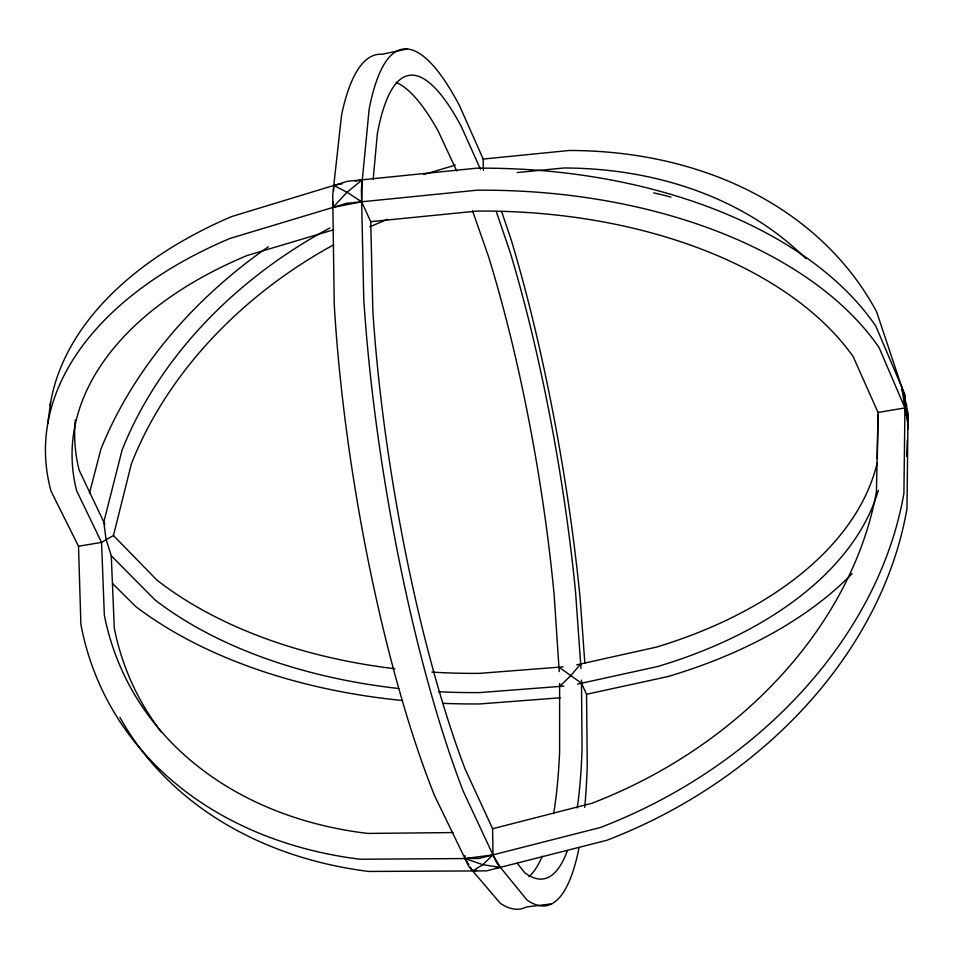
<?xml version="1.0" encoding="UTF-8"?>
<svg xmlns="http://www.w3.org/2000/svg" width="956" height="956" viewBox="0 0 956 956"><rect width="100%" height="100%" fill="white"/><g stroke="black" fill="none" stroke-linecap="round" stroke-linejoin="round"><path stroke-width="1.43" d="M559.619 683.468L559.607 751.775A406.336 87.594 80.5 0 1 553.62 813.652M877.309 458.378L878.074 414.486M355.178 181.21L362.312 179.788L361.643 201.8L370.725 221.661L476.948 211.085A406.169 240.745 -0.6 0 1 853.134 356.564L878.05 412.442L876.437 491.635A404.842 317.093 -24.8 0 1 591.895 803.279L492.615 828.744L492.973 854.879L500.358 867.355L495.985 867.917M904.83 397.29L904.926 394.565L875.851 326.199A429.71 258.299 -0.6 0 0 476.566 168.196L347.422 181.305L231.663 216.558A429.71 258.299 -0.6 0 0 50.118 405.44M906.754 456.37L907.34 440.023M907.698 429.614L908.2 415.549L879.054 347.53A432.71 256.853 -0.6 0 0 476.817 190.22L346.634 203.305L229.966 238.438A432.71 256.853 -0.6 0 0 51.003 491.097L78.512 546.235L80.89 624.388A431.06 337.91 -24.8 0 0 360.125 859.241L479.004 858.452L600.368 827.502A431.06 337.91 -24.8 0 0 903.922 493.153L905.069 397.087L876.58 311.728A431.06 337.91 -24.8 0 0 569.238 150.486L483.186 159.054L459.561 105.793A434.263 88.932 80.5 0 0 369.147 109.199L361.38 189.419L363.746 298.917A434.263 88.932 80.5 0 0 463.302 791.401L496.714 862.874L526.899 899.895A434.263 88.932 80.5 0 0 578.942 848.331M333.548 191.32L333.787 185.452L347.028 192.264L361.643 201.8L332.903 207.44L333.142 201.573M373.187 179.226L377.345 133.804A407.34 83.244 80.5 0 1 461.318 126.539L480.426 169.176M47.8 423.508L50.608 402.452M78.512 546.235L101.551 542.387L113.453 535.527L131.39 463.791A401.161 315.994 -24.8 0 1 333.656 244.82M89.482 493.081L101.013 448.818A431.06 337.91 -24.8 0 1 268.278 246.839M878.05 412.442L904.938 407.937L901.675 386.917L906.551 405.021L904.938 407.937L907.913 423.663L907.495 417.927M580.686 663.954L570.517 675.916L559.619 686.444M332.903 207.44L347.028 192.264L362.312 179.788M470.376 867.223L472.67 870.94L482.78 864.69L492.973 854.879L465.022 858.548L465.01 855.644M423.878 174.482L455.247 165.161M333.728 229.739L247.066 255.539A406.169 240.745 -0.6 0 0 76.671 490.858L101.551 542.387L104.335 615.174A404.842 317.093 -24.8 0 0 367.737 833.429L453.096 832.568M576.731 664.838L656.641 647.057A403.348 242.107 -0.6 0 0 877.238 462.776M577.52 684.114L657.919 666.452A406.169 240.745 -0.6 0 0 878.337 490.309M558.937 667.18L581.499 683.241L586.542 694.283L668.005 676.537A432.71 256.853 -0.6 0 0 852.166 573.576M407.208 48.995L382.101 54.277A433.188 93.58 80.5 0 0 341.591 114.863L332.724 195.084L334.242 304.438A433.188 93.58 80.5 0 0 434.418 795.368L468.882 866.495L500.263 903.253A433.188 93.58 80.5 0 0 526.362 907.005L551.767 903.826M333.787 185.452L342.344 183.755M472.67 870.94L477.044 870.378M517.148 172.546L564.076 167.981A404.842 317.093 -24.8 0 1 805.765 258.526M563.132 666.846L479.637 673.347A403.348 242.107 -0.6 0 1 431.861 672.092M563.849 686.109L479.84 692.574A406.169 240.745 -0.6 0 1 438.493 691.714M560.431 697.772L479.912 703.927A432.71 256.853 -0.6 0 1 442.771 703.329M500.358 867.355L482.78 864.69L465.022 858.548L468.846 864.738M112.641 583.614L135.8 606.606A432.71 256.853 -0.6 0 0 402.667 700.533M329.88 227.97A404.842 317.093 -24.8 0 0 122.117 449.977L103.81 522.036L106.032 539.184L111.278 555.783L154.98 599.914A406.169 240.745 -0.6 0 0 398.795 688.511M113.453 535.527L156.808 579.969A403.348 242.107 -0.6 0 0 394.852 668.746M517.28 863.328L524.581 872.565A407.34 83.244 80.5 0 0 567.386 850.625M104.921 524.378L79.169 470.197A403.348 242.107 -0.6 0 1 75.345 419.923M456.741 170.957L438.254 131.199A406.336 87.594 80.5 0 0 396.119 82.395M492.615 828.744L465.225 769.305A407.34 83.244 80.5 0 1 372.864 311.536L370.725 221.661M472.539 210.87L488.48 256.447A406.336 87.594 80.5 0 1 554.169 595.134L559.224 671.602M496.487 212.148L510.169 252.36A407.34 83.244 80.5 0 1 575.536 591.824L580.997 668.387M501.84 212.172L511.245 240.004A434.263 88.932 80.5 0 1 580.137 598.181L584.845 663.261M906.766 409.072L908.033 412.873L906.981 508.484A427.129 336.727 -24.8 0 1 606.702 840.324L486.52 870.868L368.717 871.454A427.129 336.727 -24.8 0 1 119.93 717.335M901.675 386.917L902.488 391.231M906.551 405.021L907.077 412.191M111.278 555.783L114.29 628.259A401.161 315.994 -24.8 0 0 161.385 732.141M483.186 159.054L483.342 170.24M586.542 694.283L587.259 764.31A434.263 88.932 80.5 0 1 584.737 807.354M581.475 680.266L582.049 748.632A407.34 83.244 80.5 0 1 577.269 807.963M369.805 226.883A401.161 315.994 -24.8 0 1 387.539 219.354M653.665 192.885A401.161 315.994 -24.8 0 1 670.969 197.115M542.279 856.182A406.336 87.594 80.5 0 1 528.907 876.688"/></g></svg>
